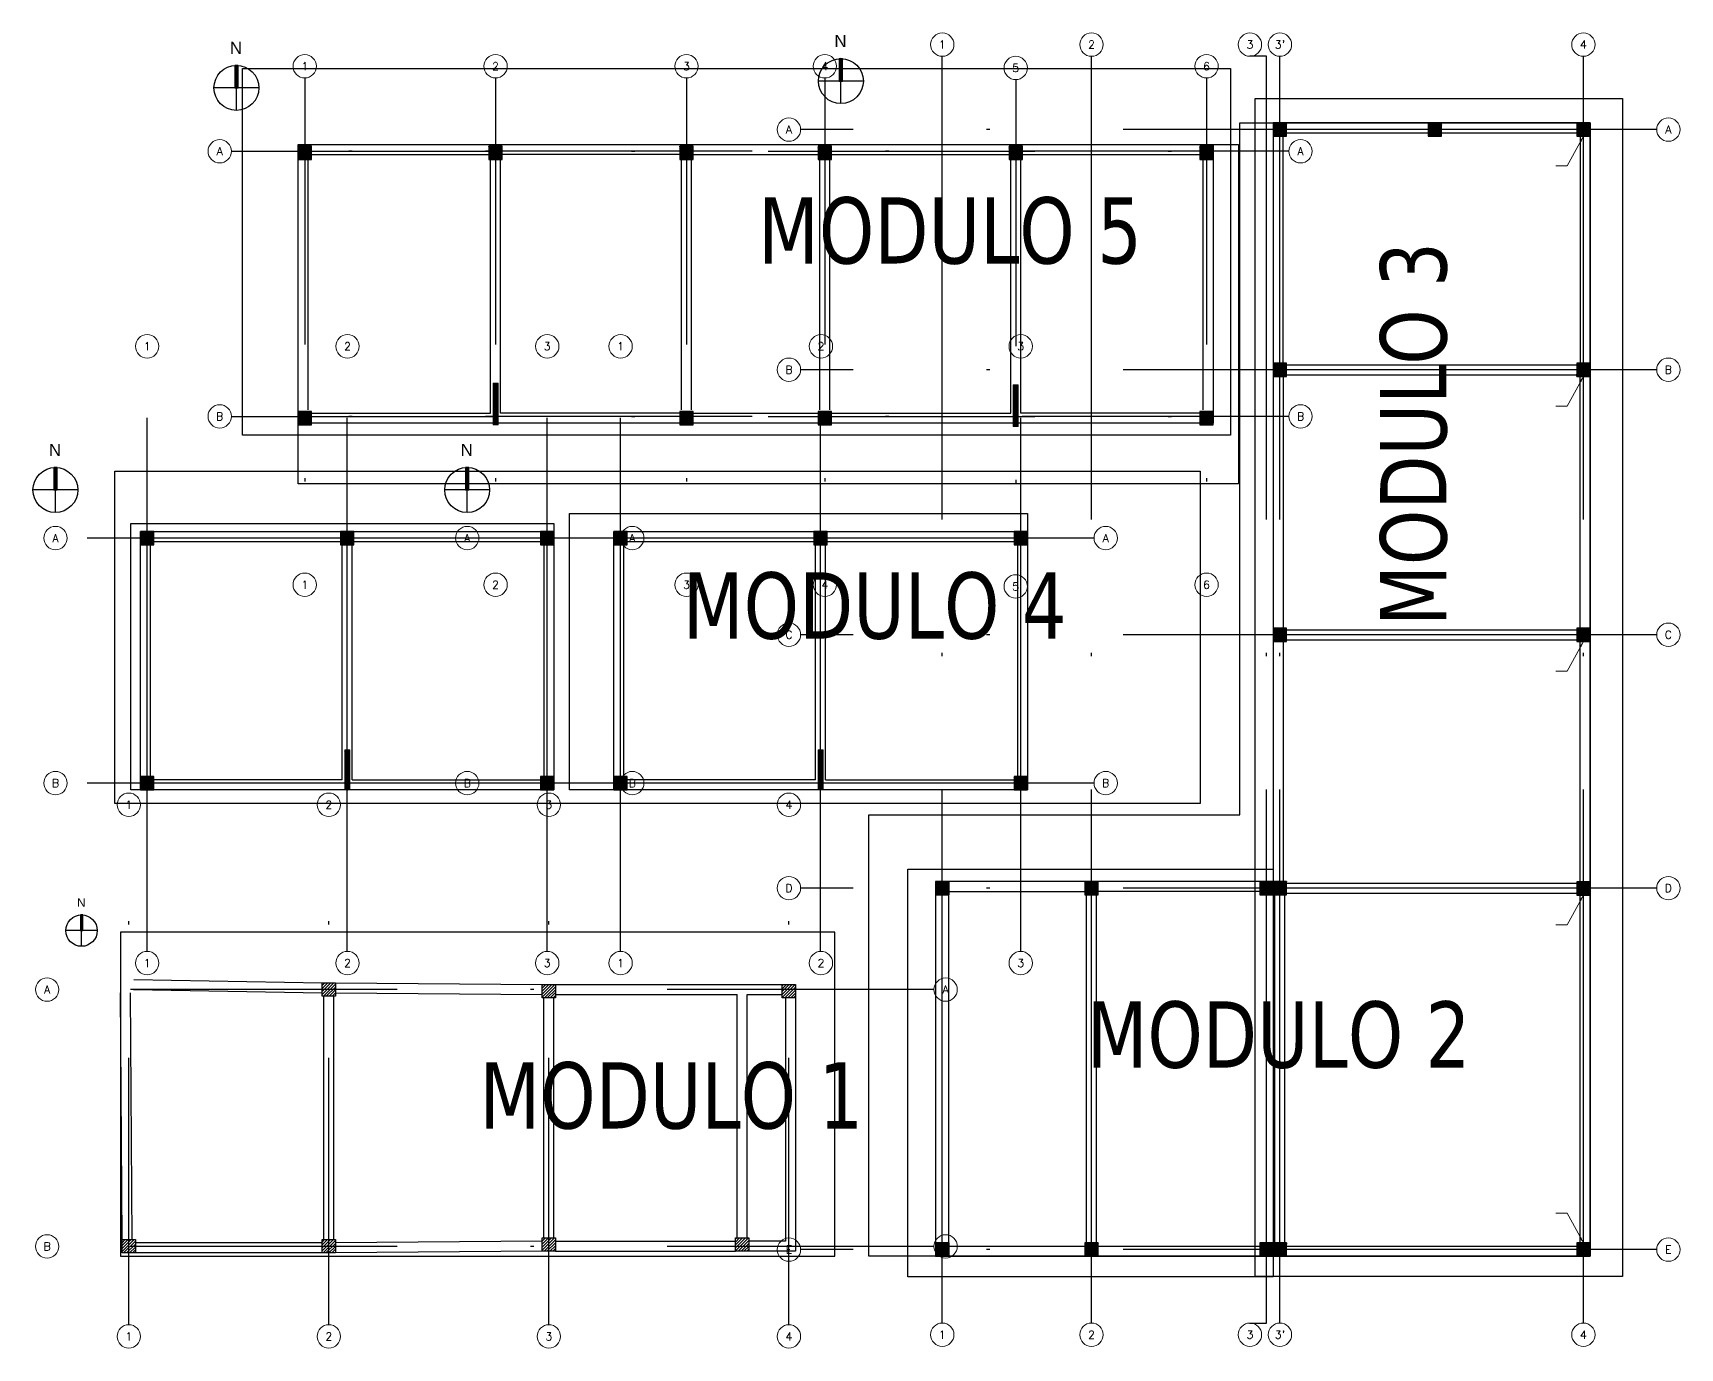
# Model space of a CAD drawing. Header units: metres. Extents: x 98211 to 98447, y 101204 to 101327.
# Drawn here: x 98393.68 to 98443.08, y 101204.02 to 101243.46 of the extents above; entities that cross this region are included whole.
import ezdxf
from ezdxf.enums import TextEntityAlignment as Align

# ---------------------------------------------------------------- set-up
doc = ezdxf.new("R2010")
doc.units = ezdxf.units.M
doc.header["$LTSCALE"] = 8
doc.header["$MEASUREMENT"] = 0
doc.linetypes.add('EJES', pattern=[3, 2, -0.5, 0, -0.5])
doc.linetypes.add('TRAZO_Y_PUNTOX2', pattern=[2, 1, -0.5, 0, -0.5])
doc.layers.get('0').update_dxf_attribs({"linetype": 'CONTINUOUS', "lineweight": 9})
for name, color, linetype in [('A-EJES', 8, 'TRAZO_Y_PUNTOX2'), ('B-PLACA', 7, 'CONTINUOUS'), ('COL-VIS', 1, 'CONTINUOUS'), ('DIM', 7, 'CONTINUOUS'), ('EJES', 9, 'EJES'), ('FLECHAS', 7, 'CONTINUOUS'), ('HATCH', 9, 'CONTINUOUS'), ('HATCH-COL', 9, 'CONTINUOUS'), ('PROV', 4, 'CONTINUOUS'), ('VIGAS', 3, 'CONTINUOUS')]:
    doc.layers.add(name, color=color, linetype=linetype)
for name, color, linetype, lineweight in [('A_MURO', 7, 'CONTINUOUS', 40), ('A_TEXT', 154, 'CONTINUOUS', 0), ('A_TEXT-SIMB', 195, 'CONTINUOUS', 20), ('ESTRUCTURA', 20, 'CONTINUOUS', 0), ('MUROS', 7, 'CONTINUOUS', 5), ('TX', 60, 'CONTINUOUS', 0)]:
    doc.layers.add(name, color=color, linetype=linetype, lineweight=lineweight)
doc.styles.add('ARIAL', font='arial.ttf')
doc.styles.add('D200N', font='romans.shx', dxfattribs={"width": 0.9, "height": 0.32})
doc.styles.add('SETEYCO', font='ROMANS.shx', dxfattribs={"width": 0.9, "height": 0.24})
doc.styles.get("Standard").update_dxf_attribs({"font": 'arial.ttf'})
doc.dimstyles.get("Standard").update_dxf_attribs({"dimtxt": 0.35, "dimasz": 0.18, "dimexe": 0.18, "dimexo": 0.0625, "dimgap": 0.09, "dimtad": 0, "dimtih": 1, "dimtoh": 1, "dimdec": 4, "dimzin": 0, "dimdsep": 46, "dimtxsty": 'Standard', "dimcen": 0.09, "dimadec": 0, "dimazin": 0, "dimtfac": 1, "dimtdec": 4, "dimtofl": 0, "dimtmove": 0, "dimatfit": 3, "dimfxl": 1, "dimtolj": 1, "dimtzin": 0, "dimarcsym": 0})

# ---------------------------------------------------------------- blocks, each defined once
blk = doc.blocks.new('Norte CDI')
at = {"layer": 'PROV'}
h = blk.add_hatch(color=256, dxfattribs=at)
h.dxf.hatch_style = 1
edge = h.paths.add_edge_path()
edge.add_arc((0, 0), 0.674, 85.7451, 94.2549)
edge.add_line((-0.05, 0.672), (-0.05, 0))
edge.add_line((-0.05, 0), (0.05, 0))
edge.add_line((0.05, 0), (0.05, 0.672))
for p, q in [((0.674, 0), (-0.674, 0)), ((0, -0.674), (0, 0))]:
    blk.add_line(p, q, dxfattribs=at)
blk.add_lwpolyline([(0.05, 0.672, 0.037148), (-0.05, 0.672), (-0.05, 0), (0.05, 0)], format="xyb", close=True, dxfattribs=at)
blk.add_circle((0, 0), 0.674, dxfattribs=at)
blk = doc.blocks.new('NORTE')
at = {"layer": 'A_MURO'}
blk.add_line((0.65, 0), (1.3, 0), dxfattribs=at)
at = {"layer": 'A_TEXT-SIMB'}
for p, q in [((0.65, 0.65), (0.65, -0.65)), ((0, 0), (0.65, 0))]:
    blk.add_line(p, q, dxfattribs=at)
blk.add_circle((0.65, 0), 0.65, dxfattribs=at)
at = {"layer": 'A_TEXT', "style": 'ARIAL'}
blk.add_attdef('N', text='', height=0.35, dxfattribs=at).set_placement((1.53, -0.165), align=Align.CENTER)
blk = doc.blocks.new('EJE-90', base_point=(0, -0.23))
blk.add_circle((0, 0.12), 0.35)
at = {"style": 'SETEYCO'}
blk.add_attdef('ID-EJEJE', text='', height=0.24, dxfattribs=at).set_placement((0, 0), align=Align.CENTER)
blk = doc.blocks.new('A$C052A30E3')
at = {"layer": 'HATCH-COL'}
h = blk.add_hatch(dxfattribs=at)
h.set_pattern_fill('ANSI31', color=9, scale=0.5)
h.set_pattern_definition([(45, (81.25127, 91.87424), (-0.044194174, 0.044194174), [])])
h.paths.add_polyline_path([(6, 7.7), (6, 8.1), (6.4, 8.1), (6.4, 7.7)])
h = blk.add_hatch(dxfattribs=at)
h.set_pattern_fill('ANSI31', color=9, scale=0.5)
h.set_pattern_definition([(45, (81.250994, 91.82217), (-0.044194174, 0.044194174), [])])
h.paths.add_polyline_path([(12.6, 7.648), (12.6, 8.048), (13, 8.048), (13, 7.648)])
h = blk.add_hatch(dxfattribs=at)
h.set_pattern_fill('ANSI31', color=9, scale=0.5)
h.set_pattern_definition([(45, (98.390506, 92.646066), (-0.044194174, 0.044194174), [])])
h.paths.add_polyline_path([(19.8, 7.648), (19.8, 8.048), (20.2, 8.048), (20.2, 7.648)])
h = blk.add_hatch(dxfattribs=at)
h.set_pattern_fill('ANSI31', color=9, scale=0.5)
h.set_pattern_definition([(45, (80.751257, 91.87412), (-0.044194174, 0.044194174), [])])
h.paths.add_polyline_path([(0, 0), (0, 0.4), (0.4, 0.4), (0.4, 0)])
h = blk.add_hatch(dxfattribs=at)
h.set_pattern_fill('ANSI31', color=9, scale=0.5)
h.set_pattern_definition([(45, (81.25127, 91.87424), (-0.044194174, 0.044194174), [])])
h.paths.add_polyline_path([(6, 0), (6, 0.4), (6.4, 0.4), (6.4, 0)])
h = blk.add_hatch(dxfattribs=at)
h.set_pattern_fill('ANSI31', color=9, scale=0.5)
h.set_pattern_definition([(45, (81.251214, 91.92338), (-0.044194174, 0.044194174), [])])
h.paths.add_polyline_path([(12.6, 0.049), (12.6, 0.449), (13, 0.449), (13, 0.049)])
h = blk.add_hatch(dxfattribs=at)
h.set_pattern_fill('ANSI31', color=9, scale=0.5)
h.set_pattern_definition([(45, (80.00127, 91.92424), (-0.044194174, 0.044194174), [])])
h.paths.add_polyline_path([(18.4, 0.05), (18.4, 0.45), (18.8, 0.45), (18.8, 0.05)])
at = {"layer": 'A-EJES', "color": 9}
for points in [[(0.2, -2.152), (0.2, 13.095)], [(6.2, -2.152), (6.2, 13.095)], [(12.8, -2.152), (12.8, 13.095)], [(20, -2.152), (20, 13.095)], [(24.35, 7.899), (-1.9, 7.899)], [(24.35, 0.198), (-1.9, 0.198)]]:
    blk.add_lwpolyline(points, dxfattribs=at)
at = {"layer": 'B-PLACA', "color": 9}
blk.add_lwpolyline([(21.375, 9.624), (-0.05, 9.624), (-0.05, -0.1), (21.375, -0.1)], close=True, dxfattribs=at)
at = {"layer": 'COL-VIS', "color": 9}
for points in [[(6, 7.7), (6, 8.1), (6.4, 8.1), (6.4, 7.7)], [(12.6, 7.648), (12.6, 8.048), (13, 8.048), (13, 7.648)], [(19.8, 7.648), (19.8, 8.048), (20.2, 8.048), (20.2, 7.648)], [(0, 0), (0, 0.4), (0.4, 0.4), (0.4, 0)], [(6, 0), (6, 0.4), (6.4, 0.4), (6.4, 0)], [(12.6, 0.049), (12.6, 0.449), (13, 0.449), (13, 0.049)], [(18.4, 0.05), (18.4, 0.45), (18.8, 0.45), (18.8, 0.05)]]:
    blk.add_lwpolyline(points, close=True, dxfattribs=at)
at = {"layer": 'VIGAS', "color": 9}
for points in [[(0.35, 8.2), (6, 8.1)], [(6.4, 8.1), (12.6, 8.048)], [(13, 8.048), (19.8, 8.048)], [(0, 0.4), (-0.05, 7.798)], [(0.3, 0.402), (0.25, 7.8)], [(0.345, 7.9), (5.995, 7.8)], [(6.05, 0.4), (6.05, 7.7)], [(6.35, 0.4), (6.35, 7.7)], [(6.397, 7.8), (12.597, 7.748)], [(12.65, 0.449), (12.65, 7.648)], [(12.95, 0.449), (12.95, 7.648)], [(13, 7.748), (18.45, 7.748)], [(18.45, 0.45), (18.45, 7.748)], [(18.75, 7.748), (19.8, 7.748)], [(18.75, 0.45), (18.75, 7.748)], [(20.2, 7.648), (20.2, 0.05), (18.8, 0.05)], [(19.9, 7.648), (19.9, 0.35), (18.8, 0.35)], [(6, 0.3), (0.4, 0.3)], [(6, 0), (0.4, 0)], [(12.598, 0.35), (6.398, 0.3)], [(12.6, 0.05), (6.4, 0)], [(13, 0.349), (18.4, 0.35)], [(13, 0.049), (18.4, 0.05)]]:
    blk.add_lwpolyline(points, dxfattribs=at)
at = {"color": 9}
for p, values in [((0.2, 13.095), {'ID-EJEJE': '1'}), ((6.2, 13.095), {'ID-EJEJE': '2'}), ((12.8, 13.095), {'ID-EJEJE': '3'}), ((20, 13.095), {'ID-EJEJE': '4'}), ((-2.25, 7.549), {'ID-EJEJE': 'A'}), ((24.7, 7.549), {'ID-EJEJE': 'A'}), ((-2.25, -0.152), {'ID-EJEJE': 'B'}), ((24.7, -0.152), {'ID-EJEJE': 'B'}), ((0.2, -2.852), {'ID-EJEJE': '1'}), ((6.2, -2.852), {'ID-EJEJE': '2'}), ((12.8, -2.852), {'ID-EJEJE': '3'}), ((20, -2.852), {'ID-EJEJE': '4'})]:
    blk.add_blockref('EJE-90', p, dxfattribs=at).add_auto_attribs(values)
ref = blk.add_blockref('NORTE', (-1.218, 9.197), dxfattribs=dict(at, xscale=0.7257532145892001, yscale=0.7257532145892001, zscale=0.7257532145892001, rotation=90))
ref.add_attrib('N', 'N', dxfattribs={"layer": 'A_TEXT', "height": 0.254, "style": 'ARIAL'}).set_placement((-1.098, 10.308), align=Align.BOTTOM_RIGHT)
at = {"layer": 'PROV', "color": 9, "xscale": 0.7000000000000001, "yscale": 0.7000000000000001, "zscale": 0.7000000000000001}
blk.add_blockref('Norte CDI', (-1.218, 9.669), dxfattribs=at)
blk = doc.blocks.new('COLUMNA 40X40')
at = {"layer": 'HATCH-COL'}
h = blk.add_hatch(dxfattribs=at)
h.set_pattern_fill('ANSI31', color=256, scale=0.1, style=0)
h.paths.add_polyline_path([(-38.797, -20.767), (-38.797, -21.167), (-38.397, -21.167), (-38.397, -20.767)])
at = {"layer": 'COL-VIS'}
blk.add_lwpolyline([(-38.797, -20.767), (-38.797, -21.167), (-38.397, -21.167), (-38.397, -20.767), (-38.797, -20.767)], dxfattribs=at)
blk = doc.blocks.new('A$C7ED9750D')
at = {"layer": 'HATCH'}
h = blk.add_hatch(dxfattribs=at)
h.set_pattern_fill('ANSI31', color=9, scale=0.1, style=0)
h.set_pattern_definition([(45, (270.585154, -52.668471), (-0.00883883476, 0.00883883476), [])])
h.paths.add_polyline_path([(6.125, 1.2), (6.275, 1.2), (6.275, 0), (6.125, 0)])
at = {"layer": 'B-PLACA', "color": 9}
blk.add_lwpolyline([(-0.285, 7.99), (12.4, 7.99), (12.4, 0), (-0.285, 0)], close=True, dxfattribs=at)
at = {"layer": 'EJES', "color": 9}
for points in [[(0.2, -4.847), (0.2, 12.95)], [(6.2, -4.847), (6.2, 12.95)], [(12.2, -4.847), (12.2, 12.95)], [(14.4, 7.55), (-2.2, 7.55)], [(14.4, 0.2), (-2.2, 0.2)]]:
    blk.add_lwpolyline(points, dxfattribs=at)
at = {"layer": 'MUROS', "color": 9}
blk.add_lwpolyline([(6.125, 1.2), (6.275, 1.2), (6.275, 0), (6.125, 0)], close=True, dxfattribs=at)
at = {"layer": 'VIGAS', "color": 9}
blk.add_lwpolyline([(0, 7.75), (12.4, 7.75), (12.4, 0), (0, 0)], close=True, dxfattribs=at)
for points in [[(0.4, 7.45), (6.017, 7.45)], [(6.4, 7.45), (12, 7.45)], [(0.3, 0.4), (0.3, 7.35)], [(6.05, 0.3), (6.05, 7.35)], [(6.35, 0.3), (6.35, 7.35)], [(12.1, 7.35), (12.1, 0.4)], [(6.05, 0.3), (0.4, 0.3)], [(6.35, 0.3), (12, 0.3)]]:
    blk.add_lwpolyline(points, dxfattribs=at)
at = {"color": 9}
for p, values in [((0.2, 12.95), {'ID-EJEJE': '1'}), ((6.209, 12.95), {'ID-EJEJE': '2'}), ((12.2, 12.95), {'ID-EJEJE': '3'}), ((-2.55, 7.2), {'ID-EJEJE': 'A'}), ((14.75, 7.2), {'ID-EJEJE': 'A'}), ((-2.55, -0.15), {'ID-EJEJE': 'B'}), ((14.75, -0.15), {'ID-EJEJE': 'B'}), ((0.2, -5.547), {'ID-EJEJE': '1'}), ((6.209, -5.547), {'ID-EJEJE': '2'}), ((12.2, -5.547), {'ID-EJEJE': '3'})]:
    blk.add_blockref('EJE-90', p, dxfattribs=at).add_auto_attribs(values)
ref = blk.add_blockref('NORTE', (-2.552, 8.317), dxfattribs=dict(at, xscale=1.036790306616755, yscale=1.036790306616755, zscale=1.036790306616755, rotation=90))
ref.add_attrib('N', 'N', dxfattribs={"layer": 'A_TEXT', "height": 0.363, "style": 'ARIAL'}).set_placement((-2.381, 9.903), align=Align.BOTTOM_RIGHT)
for p in [(38.797, 28.517), (44.797, 28.517), (50.797, 28.517), (38.797, 21.167), (50.797, 21.167)]:
    blk.add_blockref('COLUMNA 40X40', p, dxfattribs=at)
at = {"layer": 'PROV', "color": 9}
blk.add_blockref('Norte CDI', (-2.552, 8.991), dxfattribs=at)
blk = doc.blocks.new('A$C318A7F8D')
at = {"layer": 'HATCH'}
h = blk.add_hatch(dxfattribs=at)
h.set_pattern_fill('ANSI31', color=9, scale=0.1, style=0)
h.set_pattern_definition([(45, (258.185155, -52.668471), (-0.00883883476, 0.00883883476), [])])
h.paths.add_polyline_path([(-6.275, 1.2), (-6.125, 1.2), (-6.125, 0), (-6.275, 0)])
at = {"layer": 'B-PLACA', "color": 9}
blk.add_lwpolyline([(-13.733, 8.29), (0, 8.29), (0, 0), (-13.733, 0)], close=True, dxfattribs=at)
at = {"layer": 'EJES', "color": 9}
for points in [[(-12.2, -4.847), (-12.2, 12.95)], [(-6.2, -4.847), (-6.2, 12.95)], [(-0.2, -4.847), (-0.2, 12.95)], [(2, 7.55), (-16.45, 7.55)], [(2, 0.2), (-16.45, 0.2)]]:
    blk.add_lwpolyline(points, dxfattribs=at)
at = {"layer": 'MUROS', "color": 9}
blk.add_lwpolyline([(-6.275, 1.2), (-6.125, 1.2), (-6.125, 0), (-6.275, 0)], close=True, dxfattribs=at)
at = {"layer": 'VIGAS', "color": 9}
blk.add_lwpolyline([(-12.4, 7.75), (0, 7.75), (0, 0), (-12.4, 0)], close=True, dxfattribs=at)
for points in [[(-12, 7.45), (-6.383, 7.45)], [(-6, 7.45), (-0.4, 7.45)], [(-12.1, 0.4), (-12.1, 7.35)], [(-6.35, 0.3), (-6.35, 7.35)], [(-6.05, 0.3), (-6.05, 7.35)], [(-0.3, 7.35), (-0.3, 0.4)], [(-6.35, 0.3), (-12, 0.3)], [(-6.05, 0.3), (-0.4, 0.3)]]:
    blk.add_lwpolyline(points, dxfattribs=at)
at = {"color": 9}
for p, values in [((-12.2, 12.95), {'ID-EJEJE': '1'}), ((-6.191, 12.95), {'ID-EJEJE': '2'}), ((-0.2, 12.95), {'ID-EJEJE': '3'}), ((-16.8, 7.2), {'ID-EJEJE': 'A'}), ((2.35, 7.2), {'ID-EJEJE': 'A'}), ((-16.8, -0.15), {'ID-EJEJE': 'B'}), ((2.35, -0.15), {'ID-EJEJE': 'B'}), ((-12.2, -5.547), {'ID-EJEJE': '1'}), ((-6.191, -5.547), {'ID-EJEJE': '2'}), ((-0.2, -5.547), {'ID-EJEJE': '3'})]:
    blk.add_blockref('EJE-90', p, dxfattribs=at).add_auto_attribs(values)
ref = blk.add_blockref('NORTE', (-16.802, 8.317), dxfattribs=dict(at, xscale=1.036790306616755, yscale=1.036790306616755, zscale=1.036790306616755, rotation=90))
ref.add_attrib('N', 'N', dxfattribs={"layer": 'A_TEXT', "height": 0.363, "style": 'ARIAL'}).set_placement((-16.631, 9.903), align=Align.BOTTOM_RIGHT)
for p in [(26.397, 28.517), (32.397, 28.517), (38.397, 28.517), (26.397, 21.167), (38.397, 21.167)]:
    blk.add_blockref('COLUMNA 40X40', p, dxfattribs=at)
at = {"layer": 'PROV', "color": 9}
blk.add_blockref('Norte CDI', (-16.802, 8.991), dxfattribs=at)
blk = doc.blocks.new('A$C339227DE')
at = {"layer": 'HATCH'}
h = blk.add_hatch(dxfattribs=at)
h.set_pattern_fill('ANSI31', color=9, scale=0.1, style=0)
h.set_pattern_definition([(45, (242.860161, -61.018473), (-0.00883883476, 0.00883883476), [])])
h.paths.add_polyline_path([(-21.6, -7.1), (-21.45, -7.1), (-21.45, -8.35), (-21.6, -8.35)])
h = blk.add_hatch(dxfattribs=at)
h.set_pattern_fill('ANSI31', color=9, scale=0.1, style=0)
h.set_pattern_definition([(45, (258.460165, -61.068475), (-0.00883883476, 0.00883883476), [])])
h.paths.add_polyline_path([(-6, -7.15), (-5.85, -7.15), (-5.85, -8.4), (-6, -8.4)])
at = {"layer": 'A-EJES', "color": 9}
for p, q in [((-27.25, 2.05), (-27.25, -12.8)), ((-21.525, 2.05), (-21.525, -12.8)), ((-15.8, 2.05), (-15.8, -12.8)), ((-11.65, 2.05), (-11.65, -12.8)), ((-5.925, 2), (-5.925, -12.85)), ((-0.2, 2.05), (-0.2, -12.8))]:
    blk.add_line(p, q, dxfattribs=at)
for points in [[(2.269, -0.15), (-29.45, -0.15)], [(-29.45, -0.15), (2.269, -0.15)], [(-29.45, -8.1), (2.269, -8.1)], [(2.269, -8.1), (-29.45, -8.1)]]:
    blk.add_lwpolyline(points, dxfattribs=at)
at = {"layer": 'B-PLACA', "color": 9}
blk.add_lwpolyline([(-27.45, 0.05), (0.755, 0.05), (0.755, -10.12), (-27.45, -10.12)], close=True, dxfattribs=at)
at = {"layer": 'MUROS', "color": 9}
for points in [[(-21.6, -7.1), (-21.45, -7.1), (-21.45, -8.35), (-21.6, -8.35)], [(-6, -7.15), (-5.85, -7.15), (-5.85, -8.4), (-6, -8.4)]]:
    blk.add_lwpolyline(points, close=True, dxfattribs=at)
at = {"layer": 'VIGAS', "color": 9}
blk.add_lwpolyline([(-27.45, 0.05), (0, 0.05), (0, -8.3), (-27.45, -8.3)], close=True, dxfattribs=at)
for points in [[(-27.15, -7.9), (-27.15, -0.35)], [(-27.05, -0.25), (-21.708, -0.25)], [(-27.05, -8), (-21.675, -8), (-21.675, -0.35)], [(-16, -8), (-21.375, -8), (-21.375, -0.35)], [(-16, -0.25), (-21.325, -0.25), (-21.325, -0.25)], [(-15.95, -7.9), (-15.95, -0.35)], [(-15.65, -7.9), (-15.65, -0.35)], [(-15.6, -0.25), (-11.85, -0.25)], [(-11.8, -7.902), (-11.8, -0.35)], [(-11.5, -7.903), (-11.5, -0.35)], [(-11.45, -0.25), (-6.125, -0.25), (-6.125, -0.25)], [(-11.45, -8), (-6.075, -8), (-6.075, -0.35)], [(-0.4, -8), (-5.775, -8), (-5.775, -0.35)], [(-5.725, -0.25), (-0.4, -0.25)], [(-0.3, -7.9), (-0.3, -0.35)], [(-15.6, -8), (-11.85, -8)]]:
    blk.add_lwpolyline(points, dxfattribs=at)
at = {"color": 9}
ref = blk.add_blockref('NORTE', (-29.299, 1.078), dxfattribs=dict(at, xscale=1.036790306555988, yscale=1.036790306555988, zscale=1.036790306555988, rotation=90))
ref.add_attrib('N', 'N', dxfattribs={"layer": 'A_TEXT', "height": 0.363, "style": 'ARIAL'}).set_placement((-29.128, 2.664), align=Align.BOTTOM_RIGHT)
for p, values in [((-27.25, 2.05), {'ID-EJEJE': '1'}), ((-21.525, 2.05), {'ID-EJEJE': '2'}), ((-15.8, 2.05), {'ID-EJEJE': '3'}), ((-11.65, 2.05), {'ID-EJEJE': '4'}), ((-5.925, 2), {'ID-EJEJE': '5'}), ((-0.2, 2.05), {'ID-EJEJE': '6'}), ((-29.8, -0.5), {'ID-EJEJE': 'A'}), ((2.619, -0.5), {'ID-EJEJE': 'A'}), ((-29.8, -8.45), {'ID-EJEJE': 'B'}), ((2.619, -8.45), {'ID-EJEJE': 'B'}), ((-27.25, -13.5), {'ID-EJEJE': '1'}), ((-21.525, -13.5), {'ID-EJEJE': '2'}), ((-15.8, -13.5), {'ID-EJEJE': '3'}), ((-11.65, -13.5), {'ID-EJEJE': '4'}), ((-0.2, -13.5), {'ID-EJEJE': '6'}), ((-5.925, -13.55), {'ID-EJEJE': '5'})]:
    blk.add_blockref('EJE-90', p, dxfattribs=at).add_auto_attribs(values)
for p in [(11.347, 20.767), (17.072, 20.767), (22.797, 20.767), (26.947, 20.767), (32.672, 20.767), (38.397, 20.767), (11.347, 12.817), (22.797, 12.817), (26.947, 12.817), (38.397, 12.817)]:
    blk.add_blockref('COLUMNA 40X40', p, dxfattribs=at)
at = {"layer": 'PROV', "color": 9}
blk.add_blockref('Norte CDI', (-29.299, 1.752), dxfattribs=at)
blk = doc.blocks.new('A$C39564ED0')
at = {"layer": 'B-PLACA', "color": 9}
blk.add_lwpolyline([(-10.5, 0), (0, 0), (0, -33.994), (-21.627, -33.994), (-21.627, -20.75), (-10.5, -20.75)], close=True, dxfattribs=at)
at = {"layer": 'EJES', "color": 9}
for points in [[(-19.427, -35.994), (-19.427, 2)], [(-14.952, -35.994), (-14.952, 2)], [(-10.2, -35.994), (-9.7, -35.994), (-9.7, 2), (-10.2, 2)], [(-9.3, -35.994), (-9.3, 2)], [(-0.2, -35.994), (-0.2, 2)], [(2, -0.2), (-23.677, -0.2)], [(2, -7.4), (-23.677, -7.4)], [(2, -15.35), (-23.677, -15.35)], [(2, -22.95), (-23.677, -22.95)], [(2, -33.794), (-23.677, -33.794)]]:
    blk.add_lwpolyline(points, dxfattribs=at)
at = {"layer": 'VIGAS', "color": 9}
blk.add_lwpolyline([(-19.627, -33.994), (0, -33.994), (0, 0), (-9.5, 0), (-9.5, -22.75), (-19.627, -22.75)], close=True, dxfattribs=at)
for points in [[(-9.2, -7.2), (-9.2, -0.4)], [(-9.1, -0.3), (-4.85, -0.3)], [(-4.45, -0.3), (-0.4, -0.3)], [(-0.3, -0.4), (-0.3, -7.2)], [(-9.1, -7.25), (-0.4, -7.25)], [(-9.2, -7.6), (-9.2, -15.15)], [(-9.1, -7.55), (-0.4, -7.55)], [(-0.3, -15.15), (-0.3, -7.6)], [(-9.1, -15.2), (-0.4, -15.2)], [(-9.2, -15.55), (-9.2, -22.75)], [(-9.1, -15.5), (-0.4, -15.5)], [(-0.3, -22.758), (-0.3, -15.55)], [(-19.227, -23.05), (-15.152, -23.05)], [(-19.227, -33.594), (-19.227, -23.15)], [(-15.102, -33.594), (-15.102, -23.15)], [(-14.802, -33.594), (-14.802, -23.15)], [(-9.5, -23.05), (-14.752, -23.05)], [(-9.45, -33.594), (-9.45, -23.15)], [(-9.15, -33.594), (-9.15, -23.15)], [(-9.1, -22.8), (-0.4, -22.8)], [(-9.1, -23.1), (-0.4, -23.1)], [(-0.3, -33.594), (-0.3, -23.15)], [(-19.227, -33.694), (-15.152, -33.694)], [(-14.752, -33.694), (-9.5, -33.694)], [(-9.1, -33.694), (-4.85, -33.694)], [(-4.85, -33.694), (-0.4, -33.694)]]:
    blk.add_lwpolyline(points, dxfattribs=at)
at = {"color": 9}
ref = blk.add_blockref('NORTE', (-22.469, 0.582), dxfattribs=dict(at, xscale=1.036790306616745, yscale=1.036790306616745, zscale=1.036790306616745, rotation=90))
ref.add_attrib('N', 'N', dxfattribs={"layer": 'A_TEXT', "height": 0.363, "style": 'ARIAL'}).set_placement((-22.298, 2.168), align=Align.BOTTOM_RIGHT)
for p, values in [((-19.427, 2), {'ID-EJEJE': '1'}), ((-14.952, 2), {'ID-EJEJE': '2'}), ((-10.2, 2), {'ID-EJEJE': '3'}), ((-9.3, 2), {'ID-EJEJE': "3'"}), ((-0.2, 2), {'ID-EJEJE': '4'}), ((-24.027, -0.55), {'ID-EJEJE': 'A'}), ((2.35, -0.55), {'ID-EJEJE': 'A'}), ((-24.027, -7.75), {'ID-EJEJE': 'B'}), ((2.35, -7.75), {'ID-EJEJE': 'B'}), ((-24.027, -15.7), {'ID-EJEJE': 'C'}), ((2.35, -15.7), {'ID-EJEJE': 'C'}), ((-24.027, -23.3), {'ID-EJEJE': 'D'}), ((2.35, -23.3), {'ID-EJEJE': 'D'}), ((-24.027, -34.144), {'ID-EJEJE': 'E'}), ((2.35, -34.144), {'ID-EJEJE': 'E'}), ((-19.427, -36.694), {'ID-EJEJE': '1'}), ((-14.952, -36.694), {'ID-EJEJE': '2'}), ((-10.2, -36.694), {'ID-EJEJE': '3'}), ((-9.3, -36.694), {'ID-EJEJE': "3'"}), ((-0.2, -36.694), {'ID-EJEJE': '4'})]:
    blk.add_blockref('EJE-90', p, dxfattribs=at).add_auto_attribs(values)
at = {"color": 9, "rotation": 90}
for p in [(-30.267, 38.397), (-25.617, 38.397), (-21.167, 38.397), (-30.267, 31.197), (-21.167, 31.197), (-30.267, 23.247), (-21.167, 23.247), (-40.393, 15.647), (-35.918, 15.647), (-30.667, 15.647), (-30.267, 15.647), (-21.167, 15.639), (-40.393, 4.803), (-35.918, 4.803), (-30.667, 4.803), (-30.267, 4.803), (-21.167, 4.803)]:
    blk.add_blockref('COLUMNA 40X40', p, dxfattribs=at)
at = {"layer": 'PROV', "color": 9}
blk.add_blockref('Norte CDI', (-22.469, 1.256), dxfattribs=at)
at = {"layer": 'FLECHAS', "color": 9}
for points in [[(-0.2, -0.4), (-0.683, -1.29), (-1.024, -1.29)], [(-0.2, -7.6), (-0.683, -8.49), (-1.024, -8.49)], [(-0.2, -15.55), (-0.683, -16.44), (-1.024, -16.44)], [(-0.2, -23.158), (-0.683, -24.048), (-1.024, -24.048)], [(-0.2, -33.594), (-0.683, -32.704), (-1.024, -32.704)]]:
    blk.add_leader(points, dimstyle='Standard', dxfattribs=at)

msp = doc.modelspace()

# ---------------------------------------------------------------- linework, layer by layer
at = {"layer": 'DIM'}
for points in [[(98399.96, 101242.391), (98429.593, 101242.391), (98429.593, 101231.402), (98399.96, 101231.402)], [(98430.338, 101241.494), (98441.355, 101241.494), (98441.355, 101206.159), (98430.338, 101206.159)], [(98396.136, 101230.322), (98428.689, 101230.322), (98428.689, 101220.354), (98396.136, 101220.354)], [(98430.338, 101218.38), (98430.338, 101218.38), (98430.881, 101218.378), (98430.88, 101206.154), (98430.88, 101206.154), (98419.918, 101206.154), (98419.918, 101218.38)]]:
    msp.add_lwpolyline(points, close=True, dxfattribs=at)

# ---------------------------------------------------------------- block references
at = {"layer": 'ESTRUCTURA'}
for name, p in [('A$C339227DE', (98429.08, 101240.062)), ('A$C39564ED0', (98440.381, 101240.762)), ('A$C7ED9750D', (98396.905, 101220.762)), ('A$C318A7F8D', (98423.505, 101220.762)), ('A$C052A30E3', (98396.354, 101206.869))]:
    msp.add_blockref(name, p, dxfattribs=at)

# ---------------------------------------------------------------- texts
at = {"layer": 'TX', "color": 9, "char_height": 1.98916, "attachment_point": 1, "style": 'D200N'}
for s, insert in [('\\pxqc;{\\fTahoma|b0|i0|c0|p34;MODULO 5}', (98415.43, 101238.534)), ('\\pxqc;{\\fTahoma|b0|i0|c0|p34;MODULO 4}', (98413.173, 101227.284)), ('\\pxqc;{\\fTahoma|b0|i0|c0|p34;MODULO 2}', (98425.284, 101214.416)), ('\\pxqc;{\\fTahoma|b0|i0|c0|p34;MODULO 1}', (98407.073, 101212.59))]:
    msp.add_mtext(s, dxfattribs=dict(at, insert=insert))
at = {"layer": 'TX', "color": 9, "insert": (98434.086, 101225.677), "char_height": 1.98916, "attachment_point": 1, "rotation": 90, "style": 'D200N'}
msp.add_mtext('\\pxqc;{\\fTahoma|b0|i0|c0|p34;MODULO 3}', dxfattribs=at)

doc.saveas('drawing.dxf')
